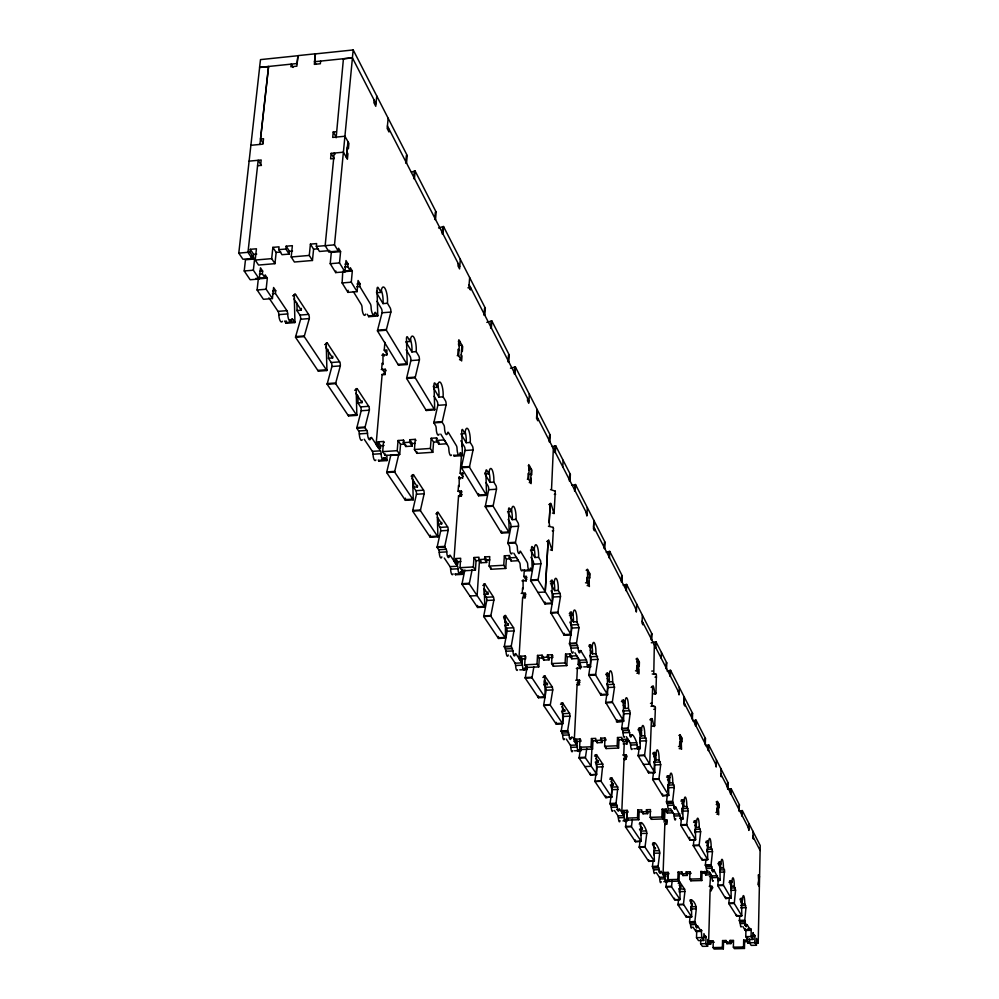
<?xml version="1.0" encoding="UTF-8"?>
<svg xmlns="http://www.w3.org/2000/svg" width="999" height="999" viewBox="0 0 999 999"><rect width="100%" height="100%" fill="white"/><g stroke="black" fill="none" stroke-linecap="round" stroke-linejoin="round"><path stroke-width="1.5" d="M574.437 750.786L580.756 750.886L578.783 750.349M729.233 882.454L731.98 882.379A6.518 1.149 88.2 0 1 733.291 878.121A6.518 1.149 88.2 0 1 734.29 886.263L735.564 890.072L734.265 903.471L741.782 915.858L736.388 915.459L736.35 914.485M725.686 898.476L731.181 897.864L725.686 898.538L717.769 885.626L718.306 880.269M729.382 897.527L728.795 903.596L736.388 915.496M739.847 915.646L739.372 920.841L744.73 920.716L745.966 907.529L744.742 903.833A6.381 1.099 88.2 0 0 743.768 895.878A6.381 1.099 88.2 0 0 742.519 900.111L741.483 898.426L741.782 915.334M666.683 880.806L665.958 886.95L674.612 899.774L680.057 899.55L671.49 886.812L672.202 880.668M678.583 899.55L677.996 904.807L686.301 917.119L686.263 915.621M712.399 869.829L713.798 869.754L717.732 877.509A3.834 0.699 88.2 0 0 718.318 881.031A3.834 0.699 88.2 0 0 719.043 879.669L719.33 878.92L720.142 880.206L719.817 862.075L720.991 863.91L718.194 863.985M717.794 885.139L723.363 885.052L724.55 870.017L719.904 869.804M583.728 666.882L590.609 666.808L588.036 666.258M652.222 673.988L656.068 674.225L656.405 675.024L655.956 692.981C655.094 698.838 653.533 681.43 652.659 687.287L652.047 703.308C650.711 707.442 656.668 705.119 655.332 709.253L654.732 725.286C653.933 731.243 652.197 713.748 651.423 719.742L649.712 764.173L643.406 764.41M681.455 818.768L680.719 825.236L689.76 839.972L695.616 839.772L686.663 825.049L688.299 810.788L686.788 806.43A7.093 1.374 88 0 0 685.626 797.414A7.093 1.374 88 0 0 684.04 801.797L682.654 799.712L682.991 818.968L680.756 819.08M705.918 859.939L705.369 864.934L711.076 864.784L712.512 851.398L711.126 847.327A6.793 1.249 88.1 0 0 710.052 838.76A6.793 1.249 88.1 0 0 708.603 843.094L707.304 841.233L707.692 859.702L701.96 859.852L693.306 845.753L694.005 839.385M741.782 915.833L736.388 915.946M641.196 841.283L635.389 841.595L641.196 841.283L631.405 826.76L632.367 819.48M653.958 754.807L656.031 754.732A7.43 1.511 87.8 0 1 657.804 750.311A7.43 1.511 87.8 0 1 659.065 759.827L660.714 764.522L658.878 779.27L668.718 795.491L668.393 775.748L669.842 777.946A7.268 1.436 87.9 0 1 671.528 773.538A7.268 1.436 87.9 0 1 672.739 782.804L674.3 786.737L672.577 801.81L673.788 805.206A4.133 0.812 88 0 0 674.462 809.09A4.133 0.812 88 0 0 675.324 807.754L675.661 806.98L680.232 815.808A4.096 0.799 88 0 0 680.893 819.63A4.096 0.799 88 0 0 681.743 818.293L682.067 817.519L682.991 818.968M692.994 927.06L695.991 931.505L701.248 931.393L697.452 925.761L697.177 926.498A3.621 0.687 88.5 0 1 696.465 927.846A3.621 0.687 88.5 0 1 695.878 924.562L694.867 921.827L689.547 921.952L694.892 921.403L696.291 908.853C696.303 905.219 693.681 899.475 690.159 899.749M693.331 845.241L699.15 845.129L700.661 831.543L699.225 827.334A6.943 1.311 88 0 0 698.114 818.543A6.943 1.311 88 0 0 696.59 822.901L695.279 820.916L695.616 839.235M749.612 938.873L749.525 942.744L751.161 945.391L756.418 945.279L754.794 942.631L754.944 935.751L754.332 934.752L754.295 936.475L753.021 932.579L752.871 939.485L747.577 939.584L745.778 936.662L745.928 929.732L751.223 929.619L751.073 936.55L752.871 939.485M756.418 945.279L756.555 938.423L758.216 942.944L755.606 942.994M758.478 885.077L758.691 875.286M758.216 942.944L760.214 845.541L742.332 810.576L741.695 815.721L742.332 810.576M678.034 904.32L683.441 904.245L684.914 891.508L684.652 889.247L678.808 888.723M690.821 910.526L690.796 906.93M694.767 832.716L694.792 830.381M700.736 939.622L700.624 943.73L702.409 946.365L707.617 946.265L707.804 939.435L709.615 943.93L709.702 940.808L713.286 940.758L713.099 947.589L714.073 949.05L723.338 948.863L722.377 947.402L722.564 940.571L726.036 940.496L726.935 943.68L730.956 943.605L730.057 940.421L733.528 940.346L733.366 947.177L734.302 948.65L744.455 948.451L743.531 946.977L743.681 940.134L747.165 940.071L748.051 943.256L750.511 943.206M744.455 948.451L744.605 941.62L743.681 940.134M747.964 928.658L750.611 928.608L750.574 930.331L745.266 930.444L745.304 928.72M747.577 939.584L747.639 937M748.051 943.256L748.089 941.545L744.605 941.62M679.42 892.432L679.22 889.335M682.067 813.686L681.817 808.216M744.73 920.716L746.203 926.772L747.127 924.687L750.574 930.331M653.171 860.589L652.434 866.383L658.079 866.233L659.727 853.084C660.177 849.774 653.858 838.948 653.821 844.068L654.382 861.15L645.017 847.152L646.79 833.341C647.24 829.932 640.659 818.656 640.621 823.938L641.196 840.858M667.819 791.158L667.832 784.952M686.301 917.082L691.645 916.995L691.433 899.649M723.338 948.863L723.513 942.057L722.564 940.571M726.935 943.68L726.036 940.496M730.956 943.605L730.057 940.421M748.301 827.559L748.875 830.431L749.05 823.713M752.846 831.143L753.283 838.985L753.333 837.324M580.519 748.626L579.083 758.041L590.459 774.924L596.665 774.1L596.415 754.607L602.822 764.185L601.111 780.793L594.904 781.48L605.756 797.627L611.825 796.865L605.756 797.589M639.16 748.151L638.136 755.831L648.576 772.839L648.538 771.103M640.059 840.983L639.26 847.327L648.701 861.338L654.382 860.626M653.833 770.167L654.52 764.56L653.833 761.688M653.895 854.869L653.883 851.048M674.612 899.749L680.057 899.587M701.96 859.852L707.692 859.14M711.101 890.983L711.188 887.861L709.889 885.776L710.489 876.548M710.751 944.018L709.827 940.833L710.751 944.018L707.03 943.98M709.178 886.325L711.925 886.263L711.837 889.61L710.114 889.647L708.616 942.556L709.602 944.03L709.69 940.933M717.482 805.456L717.232 801.235L718.968 804.345L718.868 807.929L718.518 807.304M731.181 898.401L723.363 885.052M739.397 804.832L738.823 809.952L739.397 804.832L731.143 788.698A1.848 0.637 1.9 0 0 730.631 788.748L727.609 789.26M639.884 742.819L639.872 738.548M640.834 835.176L640.946 831.842L639.86 829.757M648.576 772.839L654.832 772.614L644.505 755.594L646.465 740.609L644.73 735.739A7.605 1.586 87.7 0 0 643.431 725.961A7.605 1.586 87.7 0 0 641.558 730.394L638.361 730.531M689.76 839.972L695.616 839.809M664.36 872.452L665.459 876.011L664.21 876.048L664.36 872.452L668.106 872.352L667.844 879.669L668.993 881.393L678.995 881.13L677.871 879.407L678.109 872.09L681.867 871.977L682.929 875.549L687.262 875.436L686.213 871.865L689.959 871.765L689.735 879.095L690.846 880.818L701.798 880.544L702.01 873.213L700.923 871.478L705.032 871.915M701.248 931.393L701.298 929.669L701.773 937.574L703.733 940.496L698.501 940.596L696.515 937.686L696.728 930.793L701.972 930.681M704.695 871.378L705.719 874.949L711.038 874.799L709.977 873.064L702.01 873.213M703.733 940.496L703.933 933.628L705.319 937.499L705.369 935.788L706.031 936.775L705.843 943.63L707.617 946.265M705.719 874.949L705.494 872.676M728.071 782.704L727.921 787.924A1.861 0.649 1.9 0 1 727.384 787.911L727.534 782.704A1.861 0.649 1.9 0 0 728.071 782.704L708.815 745.067A1.923 0.699 2 0 0 708.291 745.117L705.469 745.616M730.631 788.748L730.481 793.93A1.848 0.637 1.9 0 1 730.993 793.893L731.143 788.698M633.865 748.75L640.272 748.626L639.198 746.902L638.811 747.677A4.396 0.924 87.7 0 1 637.824 748.988A4.396 0.924 87.7 0 1 637.062 744.804C637.075 741.782 632.13 731.593 631.393 735.476A4.446 0.949 87.7 0 1 630.381 736.775A4.446 0.949 87.7 0 1 629.607 732.529L628.146 728.646L630.232 712.762L628.421 708.316A7.817 1.673 87.6 0 0 627.047 698.226A7.817 1.673 87.6 0 0 625.062 702.672L622.877 702.772M614.447 810.526L618.056 815.883L624.013 815.684L624.375 817.594A4.071 0.874 88.1 0 0 625.087 821.403A4.071 0.874 88.1 0 0 626.023 820.054C628.995 820.516 626.885 822.564 627.122 811.538M690.846 880.818L690.883 879.445M695.991 931.505L696.041 929.782M701.798 880.544L700.711 878.808L700.923 871.478M707.779 870.616A3.871 0.724 88.2 0 1 707.03 871.977A3.871 0.724 88.2 0 1 706.418 868.406L705.369 864.934M713.773 869.729L713.448 870.466A3.871 0.712 88.2 0 1 712.712 871.827A3.871 0.712 88.2 0 1 712.112 868.256L711.076 864.784M720.741 768.368L721.203 776.735L721.266 774.974M554.058 513.598L555.307 491.171M610.876 785.888L612.012 789.66L610.039 803.446L616.058 803.246L617.844 787.362L611.738 777.809L610.264 777.921M622.827 720.167L623.738 713.461L622.889 710.239M654.32 644.817L653.783 673.925M663.823 881.667L667.981 881.555L667.744 873.938M682.929 875.549L681.867 871.977M687.262 875.436L686.213 871.865M707.692 859.702L699.15 845.129M708.291 745.117L708.116 750.486A1.923 0.699 2 0 1 708.641 750.436L708.815 745.067M715.571 763.91L716.208 767.032L716.433 759.952M589.922 647.564L592.207 647.452A8.217 1.848 87.3 0 1 594.43 642.994A8.217 1.848 87.3 0 1 595.916 653.696L597.926 659.19L595.554 674.962L607.604 694.804L607.38 673.101L609.09 675.836L606.855 675.936M606.905 693.943L607.879 687.125L606.893 683.628M606.768 694.867L605.656 702.309L612.337 702.035L614.522 687.037L612.612 681.755A8.004 1.761 87.4 0 0 611.188 671.365A8.004 1.761 87.4 0 0 609.09 675.836M640.272 748.588L637.874 748.089M668.731 795.454L662.599 795.704L668.731 794.904M668.993 881.393L669.043 880.019M678.995 881.13L679.245 873.825L678.109 872.09M691.645 916.995L683.441 904.245M689.547 921.952L690.571 924.674A3.621 0.699 88.5 0 0 691.083 927.834A3.621 0.699 88.5 0 0 691.795 927.209M705.481 738.548L705.306 743.943A1.936 0.699 2.1 0 1 704.745 743.93L704.919 738.536A1.936 0.712 2 0 0 705.481 738.548L696.091 720.204A1.973 0.737 2.1 0 0 695.554 720.254L692.682 720.791M731.181 897.864L730.856 880.631L731.98 882.379M533.841 666.97L531.98 677.821L545.117 697.489L544.867 675.961L552.385 687.075L552.759 689.934L550.249 705.169L562.724 723.875L562.512 702.809L569.655 713.511L569.967 716.183L567.644 730.644L561.201 730.868L562.674 735.189A4.421 1.049 87.8 0 0 563.399 739.21A4.421 1.049 87.8 0 0 564.497 738.785M550.499 583.628L554.12 583.441A8.691 2.073 86.9 0 1 556.63 578.983A8.691 2.073 86.9 0 1 558.279 590.409L560.139 593.593L560.514 596.415L557.792 612.737L571.253 634.914L571.116 612.1L572.976 615.134L569.455 615.309M586.788 748.376L585.377 757.816L596.665 774.138M594.954 780.981L597.027 767.032L595.941 763.273M589.885 655.344L591.108 659.702L588.711 675.262L600.874 695.092L600.836 693.219M623.676 721.241C622.926 717.669 607.704 724.325 623.676 721.241L612.337 702.035M654.832 772.614L648.576 772.277M623.164 810.476L624.487 812.462L624.412 814.397L623.076 814.435L623.164 810.476L627.16 810.351L626.835 818.106L628.146 820.067L638.811 819.729L637.512 817.756L637.824 810.002L641.82 809.864L641.745 811.812L643.031 813.798L647.664 813.648L646.39 811.663L646.465 809.714L650.461 809.59L650.174 817.357L651.435 819.33L663.124 818.968L661.875 816.982L662.15 809.202L666.171 809.078L666.857 810.201M663.124 818.968L663.398 811.2L662.15 809.202M664.934 810.127L664.61 819.392L666.508 822.427M664.21 876.048L663.061 874.312L664.859 823.601L667.07 824.113M666.171 809.078L667.332 813.011L673.014 812.836L671.79 810.838L663.398 811.2M666.72 823.538L666.845 819.942L663.598 820.042M667.332 813.011L667.382 811.563M692.607 713.373L692.407 718.88A1.986 0.737 2.1 0 1 691.832 718.868L692.032 713.361A1.986 0.737 2.1 0 0 692.607 713.373L670.616 670.379A2.06 0.799 2.3 0 0 670.054 670.441L667.057 671.041M695.554 720.254L695.366 725.724A1.973 0.724 2.1 0 1 695.903 725.674L696.091 720.204M519.78 669.842L526.585 669.73L526.485 665.322M651.435 819.33L651.51 817.519M669.155 808.603A4.133 0.824 88 0 1 668.306 809.115A4.133 0.824 88 0 1 667.707 805.406L666.483 802.047L667.394 794.592M672.577 801.835L666.483 802.047M679.32 687.412L679.033 694.892L678.309 691.47M684.24 697.027L683.965 704.445L684.74 705.968L684.814 704.108M684.278 697.102L684.065 702.672L716.308 765.334M527.097 667.282L525.212 678.121L538.473 697.777L538.436 695.916M530.906 557.255L533.066 560.851A2.535 0.624 86.8 0 1 533.553 564.198L530.694 579.957A2.547 0.637 86.9 0 0 530.619 580.581L544.992 603.995L544.967 601.972M573.176 651.86A4.808 1.124 87.3 0 1 571.965 652.784A4.808 1.124 87.3 0 1 571.103 648.164L569.455 643.88L572.027 627.16L569.892 622.09M569.517 643.281L576.535 643.006L579.033 627.497L576.91 621.74A8.454 1.961 87.1 0 0 575.349 610.676A8.454 1.961 87.1 0 0 572.976 615.134M638.811 819.729L639.123 811.987L637.824 810.002M643.031 813.798L643.094 812.349M647.664 813.648L647.739 811.712L646.465 809.714M654.944 872.664A3.846 0.787 88.3 0 1 654.133 873.238A3.846 0.787 88.3 0 1 653.558 869.842L652.434 866.383M667.981 881.555L667.095 880.281L666.795 880.931A3.809 0.762 88.3 0 1 665.983 882.379A3.809 0.762 88.3 0 1 665.346 878.883L660.988 871.128L660.676 871.89A3.859 0.787 88.3 0 1 659.852 873.238A3.859 0.787 88.3 0 1 659.203 869.692L658.079 866.233M670.054 670.441L669.829 676.111A2.06 0.799 2.3 0 1 670.391 676.061L670.616 670.379M544.08 681.081A7.955 1.948 87.5 0 1 544.105 684.79L545.904 687.599L546.191 690.022L543.631 705.444L556.231 724.138L556.206 722.314M561.201 730.868L563.548 716.258L561.962 711.812M590.459 774.887L596.653 774.7M628.146 820.067L628.209 818.618M662.599 795.704L652.647 779.482L653.608 771.915M661.213 658.241L661.45 652.484M666.795 662.911L666.558 668.618A2.073 0.812 2.3 0 1 665.958 668.618L666.196 662.911A2.073 0.812 2.3 0 0 666.795 662.911L656.018 641.87A2.11 0.837 2.4 0 0 655.456 641.932L651.273 642.794M530.469 550.124L534.178 549.925A8.941 2.198 86.7 0 1 536.85 545.491A8.941 2.198 86.7 0 1 538.573 557.305L540.546 560.664L540.934 563.573L538.099 579.557A2.547 0.624 86.9 0 0 538.036 580.182L552.272 603.009L545.004 603.346M557.854 612.125L550.636 612.562L553.334 596.79L552.959 593.968L551.073 590.796M621.728 739.422L627.822 739.185L629.245 741.495L623.151 741.72L621.728 739.422L621.815 737.349L617.519 737.524L617.157 745.791L618.593 748.089L606.081 748.563L604.62 746.278L604.994 738.011L600.699 738.186L600.611 740.247L602.085 742.544L597.127 742.732L595.641 740.434L595.741 738.373L591.458 738.548L591.058 746.802L592.557 749.088L581.143 749.512L579.62 747.24L580.032 738.998L575.761 739.16L575.661 741.221L577.185 743.506L575.761 743.568L574.238 741.27L577.122 684.19L579.707 684.839M623.151 741.72L623.214 740.309M624.238 743.156L623.763 754.233L625.948 757.704M623.076 814.435L621.765 812.462L624.038 758.74L626.348 759.178M626.011 758.666L626.173 754.857L622.727 754.982M626.972 744.317L626.773 740.709M652.01 634.028L651.76 639.847A2.123 0.849 2.5 0 1 651.148 639.835L651.398 634.015A2.123 0.849 2.5 0 0 652.01 634.028L626.66 584.465A2.21 0.924 2.7 0 0 626.061 584.54L623.164 585.177M655.456 641.932L655.207 647.727A2.11 0.837 2.4 0 1 655.781 647.664L656.018 641.87M680.057 899.112L679.757 881.98L684.615 889.197M618.593 748.089L618.955 739.834L617.519 737.524M628.146 728.646L621.615 728.895L622.702 721.078M635.389 841.595L625.524 826.947L626.373 820.504M643.019 622.852L642.931 624.812L642.032 623.076L642.382 615.209M602.085 742.544L602.172 740.484L600.699 738.186M606.081 748.563L606.156 747.015M624.013 815.684L619.392 808.828L619.018 809.59A4.121 0.899 88.1 0 1 618.069 810.926A4.121 0.899 88.1 0 1 617.332 807.067L616.058 803.246M635.526 608.291L636.351 612.05L636.713 604.133M508.279 654.932A4.783 1.236 87.3 0 1 506.955 655.844A4.783 1.236 87.3 0 1 506.031 651.261L504.308 646.44L511.251 646.141L514.073 630.257L513.586 627.772L505.332 615.421L505.494 637.437A2.423 0.624 87.2 0 1 505.482 638.111L498.489 638.461L483.691 616.508A2.46 0.662 87.1 0 1 483.766 615.896L486.788 600.474A2.448 0.649 87 0 0 486.288 597.252L484.34 594.318A8.629 2.298 86.9 0 0 484.165 588.586M552.21 550.437L553.446 528.296M555.669 494.255L554.333 494.343M592.232 741.932L591.071 766.333L584.815 766.558M592.557 749.088L592.956 740.846L591.458 738.548M597.127 742.732L597.215 740.808M612.849 810.626A4.108 0.912 88.1 0 1 611.925 810.876A4.108 0.912 88.1 0 1 611.326 807.267L610.039 803.446M626.061 584.54L625.774 590.546A2.21 0.924 2.7 0 1 626.373 590.484L626.66 584.465M504.308 646.415L507.155 631.043L506.83 628.458L504.945 625.511M550.312 503.446L549.138 522.652L549.687 526.086M571.253 634.914L564.173 635.252L550.636 612.562M581.143 749.512L581.218 747.976M594.904 781.518L601.061 781.305L611.813 797.414M617.107 721.553L605.656 702.309M622.24 575.824L621.94 581.88A2.223 0.937 2.8 0 1 621.303 581.868L621.603 575.824A2.223 0.937 2.8 0 0 622.24 575.824L609.765 551.436A2.273 0.974 2.9 0 0 609.153 551.51L606.181 552.197M654.845 772.015L654.52 752.422L656.031 754.732M564.173 635.252L564.135 633.279M562.724 723.875L556.231 724.138M580.943 666.745L579.62 666.808L578.121 664.372L578.446 657.979M575.761 743.568L575.948 739.972M579.62 666.808L579.732 664.685M579.233 684.09L579.432 680.057L575.736 680.219M580.407 668.905L580.232 664.273L578.121 664.372M577.185 743.506L577.285 741.458L575.761 739.16M609.153 551.51L608.841 557.654A2.273 0.974 2.9 0 1 609.452 557.579L609.765 551.436M640.272 748.001L639.959 727.959L641.558 730.394M545.117 697.489L538.473 697.739M525.224 598.001L522.627 597.602L518.968 658.478L520.754 661.163L522.277 661.088L520.491 658.416L520.629 656.218L525.224 655.993L524.7 664.797L526.473 667.469L538.761 666.907L537.012 664.235L537.524 655.419L542.12 655.207L541.995 657.404L543.743 660.089L549.075 659.839L547.352 657.155L547.464 654.957L552.085 654.732L551.598 663.561L553.321 666.233L566.795 665.609L565.109 662.936L565.571 654.095L570.204 653.883L570.928 655.069M566.795 665.609L567.257 656.805L565.571 654.095M570.092 656.093L576.66 655.781L578.309 658.478L571.753 658.791L570.092 656.093L570.204 653.883M571.753 658.791L571.853 656.855M605.094 542.332L604.782 548.501A2.285 0.987 3 0 1 604.12 548.501L604.445 542.32A2.285 0.987 3 0 0 605.094 542.332L575.549 484.565A2.385 1.086 3.3 0 0 574.912 484.652L572.065 485.352M544.992 603.995L552.26 603.621M553.321 666.233L553.384 664.997M569.455 643.88L576.498 643.543L578.121 647.839A4.808 1.111 87.3 0 0 579.02 652.522A4.808 1.111 87.3 0 0 580.219 651.286L580.694 650.511L586.45 659.964L586.863 662.2A4.745 1.086 87.4 0 0 587.737 666.82A4.745 1.086 87.4 0 0 588.898 665.559L589.36 664.797L590.609 666.808M580.756 750.886L579.582 749.188L579.158 749.949A4.371 1.011 87.8 0 1 578.071 751.26A4.371 1.011 87.8 0 1 577.26 747.102C577.247 743.993 571.928 733.99 571.066 737.849A4.421 1.036 87.7 0 1 569.954 739.148A4.421 1.036 87.7 0 1 569.118 734.927L567.644 730.669M593.906 520.442L593.456 528.796L594.505 530.819L594.617 528.733M593.955 520.541L593.618 526.81L636.488 610.164M623.688 720.654L623.388 700.099L625.062 702.672M537.874 592.407L545.217 592.02L548.126 540.859M549.138 522.652L550.162 504.445L548.813 504.52M543.743 660.089L543.818 658.716M549.075 659.839L549.188 657.642L547.464 654.957M561.151 731.43L567.594 731.168M585.913 511.813L586.863 515.996L587.325 507.592M611.825 796.827L611.7 777.771M538.761 666.907L539.26 658.116L537.524 655.419M553.346 448.514L551.548 488.961M545.217 592.02L548.076 541.358L546.715 541.446M574.912 484.652L574.537 491.046A2.398 1.074 3.3 0 1 575.187 490.959L575.549 484.565M524.9 597.477L525.149 593.169L521.178 593.381M526.236 581.181L526.161 576.361L523.888 576.485L524.3 569.68M522.277 661.088L522.415 658.903L520.629 656.218M526.473 667.469L526.573 665.821M570.379 474.463L570.004 480.894A2.41 1.099 3.4 0 1 569.318 480.894L569.692 474.463A2.41 1.099 3.4 0 0 570.379 474.463L555.744 445.866A2.46 1.149 3.6 0 0 555.094 445.954L552.185 446.703M555.094 445.954L554.695 452.485A2.46 1.136 3.6 0 1 555.344 452.397L555.744 445.866M562.749 466.795L563.136 460.314M590.621 666.183L590.297 644.617L592.207 647.452M461.401 496.278L458.553 495.804L453.883 560.988L455.994 564.173L457.654 564.073L455.532 560.901L455.706 558.541L460.676 558.266L460.002 567.694L462.112 570.866L475.412 570.129L473.339 566.957L473.988 557.517L478.971 557.23L478.821 559.59L480.869 562.774L486.65 562.462L484.602 559.265L484.765 556.905L489.76 556.63L489.135 566.083L491.171 569.255L505.756 568.456L506.356 559.003L504.358 555.806L509.378 555.519L510.002 556.53M509.228 557.892L516.346 557.492L518.306 560.689L511.213 561.088L509.228 557.892L509.378 555.519M511.213 561.088L511.288 559.765M550.274 435.164L549.862 441.733A2.485 1.161 3.7 0 1 549.15 441.733L549.562 435.152A2.485 1.174 3.7 0 0 550.274 435.164L515.397 366.97A2.597 1.286 4.2 0 0 514.697 367.083L510.477 368.244M505.756 568.456L503.758 565.272L504.358 555.806M526.585 669.73L525.224 667.744L524.712 668.506A4.72 1.186 87.4 0 1 523.426 669.755A4.72 1.186 87.4 0 1 522.489 665.172L522.052 662.949L515.771 653.583L515.247 654.345A4.783 1.224 87.3 0 1 513.923 655.594A4.783 1.224 87.3 0 1 512.962 650.936L511.251 646.141M537.912 418.506L537.774 420.729L536.538 418.331L537.112 409.44L536.713 416.171L587 513.948M486.65 562.462L486.8 560.102L484.765 556.905M491.171 569.255L491.258 567.932M504.245 647.002L511.201 646.678M475.412 570.129L476.061 560.701L473.988 557.517M479.483 560.501L477.11 595.616L469.867 596.003M480.869 562.774L481.006 560.864M527.647 398.526L527.497 400.774L528.758 403.234L529.358 394.268M514.697 367.083L514.223 373.901A2.61 1.274 4.2 0 1 514.922 373.788L515.397 366.97M552.272 602.971L551.972 580.244L554.12 583.441M455.994 564.173L456.293 560.064M461.014 495.654L461.338 491.046L457.654 491.271M462.687 478.271L462.624 473.064L460.164 473.226L461.388 456.268M457.654 564.073L457.817 561.725L455.706 558.541M462.112 570.866L462.212 569.53M509.265 354.995L508.778 361.85A2.635 1.299 4.3 0 1 508.029 361.85L508.516 354.995A2.622 1.311 4.3 0 0 509.265 354.995L491.87 320.991A2.685 1.361 4.6 0 0 491.158 321.104L486.825 322.365M462.075 446.628L462.25 444.23M491.158 321.104L490.634 328.084A2.685 1.361 4.6 0 1 491.346 327.972L491.87 320.991M385.127 374.7L382.142 374.4L376.111 444.505L378.658 448.326L380.457 448.214L377.909 444.38L378.134 441.845L383.541 441.483L382.679 451.635L385.227 455.444L399.712 454.483L397.215 450.674L398.052 440.509L403.496 440.134L403.284 442.669L405.769 446.516L412.063 446.091L409.59 442.245L409.802 439.71L415.247 439.335L414.435 449.525L416.895 453.346L432.792 452.297L433.578 442.12L431.168 438.261L436.638 437.899L437.087 438.623M436.451 440.447L444.205 439.922L446.578 443.781L438.836 444.305L436.451 440.447L436.638 437.899M438.836 444.305L438.998 442.07M485.339 308.241L484.815 315.259A2.722 1.386 4.7 0 1 484.04 315.259L484.565 308.241A2.71 1.386 4.7 0 0 485.339 308.241L443.544 226.536A2.86 1.536 5.6 0 0 442.794 226.661L438.573 227.997M432.792 452.297L430.382 448.464L431.168 438.261M416.895 453.346L417.008 451.923M469.655 277.572L468.906 287.088L470.392 289.947L470.579 287.575L467.919 287.787M405.769 446.516L405.881 445.092M412.063 446.091L412.262 443.556L409.802 439.71M458.216 263.561L458.029 265.959L459.552 268.906L460.314 259.328M399.712 454.483L400.549 444.343L398.052 440.509M385.227 455.444L385.339 454.021M442.794 226.661L442.182 233.953A2.86 1.536 5.6 0 1 442.932 233.828L443.544 226.536M387.05 354.158L384.228 350.149L384.902 342.345M384.815 374.2L385.239 369.255L381.231 369.555M386.788 355.369L386.9 349.95L384.228 350.149M380.457 448.214L380.681 445.679L378.134 441.845M436.163 212.1L435.527 219.443A2.897 1.573 5.8 0 1 434.702 219.443L435.339 212.1A2.897 1.573 5.8 0 0 436.163 212.1L415.134 171.016A2.96 1.648 6.2 0 0 414.373 171.154L411.476 172.115M342.782 271.154L342.108 282.942L347.927 292.382L357.068 291.633L358.079 280.507L360.04 283.741L359.79 286.501L370.354 303.896A3.184 0.949 84.8 0 1 371.091 307.217A6.331 1.886 84.9 0 0 372.552 313.823A6.331 1.886 84.9 0 0 374.662 313.099A3.159 0.937 84.9 0 1 375.711 312.737L377.697 316.009L368.768 316.708L367.257 314.273M414.36 171.154L413.686 178.634A2.96 1.648 6.2 0 1 414.46 178.484L415.134 171.016M347.927 292.382L348.127 290.297M343.943 271.029L350.075 270.517L350.337 267.72L352.322 271.004L351.286 282.193L357.068 291.633M407.23 155.544L406.531 163.062A2.997 1.686 6.5 0 1 405.681 163.074L406.381 155.557A2.997 1.686 6.5 0 0 407.23 155.544L353.209 49.95L315.384 53.896L314.51 61.726L315.934 64.348M330.532 251.149L331.306 252.422L330.219 263.699L335.701 272.59L344.955 271.815L346.004 260.564L348.014 263.886L347.752 266.683L350.075 270.517M334.965 154.395L334.203 153.072L325.162 245.667L328.971 251.873L338.274 251.074L334.503 244.867L352.435 57.88L343.381 58.816M346.416 157.517L347.939 141.608M335.701 272.59L335.851 271.004M338.274 251.074L338.549 248.252L340.584 251.623L339.51 262.912L344.955 271.815M388.161 118.269L387.175 128.459L388.973 131.955L389.223 129.408M336.301 131.693L333.241 131.98L332.704 137.425L344.942 136.251L348.913 143.357L348.401 148.801L347.402 147.028L346.928 152.035L347.927 153.796L347.402 159.266L343.406 152.198L331.144 153.359L330.607 158.853L333.666 158.554M343.431 58.729L336.139 137.787M328.971 251.873L329.121 250.287M689.572 921.503L690.109 916.77M254.595 259.003L245.467 259.777L244.218 270.979L250.162 279.757L259.265 278.996L253.359 270.205L254.595 259.003L249.987 252.123L250.299 249.313L256.443 248.788L255.207 260.052L258.541 265.06L274.962 263.661L271.678 258.641L272.877 247.365L279.033 246.828L278.746 249.65L282.005 254.695L289.136 254.083L285.889 249.026L286.189 246.204L292.37 245.679L291.196 256.98L294.418 262.013L312.45 260.477L313.586 249.188L310.414 244.118L316.621 243.581L316.346 246.403L319.493 251.473L328.271 250.724M374.15 100.1L373.901 102.685L375.749 106.281L376.76 96.004M312.45 260.477L309.278 255.432L310.414 244.118M320.617 61.101L320.342 63.749L314.335 64.361L315.434 53.796L297.989 55.619L296.865 66.171L290.884 66.783L291.171 64.148L293.044 67.433M289.136 254.083L289.423 251.273L286.189 246.204M376.011 103.721L352.385 57.792L353.209 49.95M274.962 263.661L276.149 252.41L272.877 247.365M272.415 298.564L266.146 289.235L267.332 278.134L258.316 278.883L257.105 289.985L263.424 299.3L272.415 298.564L273.589 287.512L275.712 290.709L275.424 293.456L286.9 310.652A3.159 1.036 84.6 0 1 287.687 313.936A6.281 2.06 84.6 0 0 289.248 320.479A6.281 2.06 84.6 0 0 291.571 319.742A3.134 1.024 84.7 0 1 292.719 319.38L294.88 322.577L286.076 323.276L284.59 321.079M255.831 278.421L264.872 277.66L262.362 273.888L262.662 271.104L260.477 267.832L259.265 278.996M264.872 277.66L265.172 274.887L267.332 278.134M250.299 249.313L253.646 254.345L253.334 257.155L251.298 257.33M247.977 252.335L258.167 160.29L261.438 165.534M262.962 142.994L260.527 139.023L268.581 66.483M259.915 144.43L268.531 66.583L259.615 67.507L238.786 253.134L242.907 259.253L252.073 258.479L252.372 255.669M644.542 755.069L638.186 755.281M667.17 876.785L667.569 873.576M548.126 540.871L548.638 539.935L552.185 550.449M580.219 651.286L578.908 651.348M524.125 569.979L524.712 570.941L532.18 570.529L530.831 568.319A2.585 0.637 86.8 0 0 530.132 568.893A5.17 1.286 86.8 0 1 528.746 570.042A5.17 1.286 86.8 0 1 527.722 564.91A2.597 0.649 86.8 0 0 527.21 562.337L520.554 551.386A2.622 0.662 86.7 0 0 519.842 551.947A5.245 1.324 86.7 0 1 518.394 553.084A5.245 1.324 86.7 0 1 517.345 547.852A2.635 0.662 86.7 0 0 516.82 545.229L515.422 542.919A2.635 0.662 86.7 0 1 515.484 542.282L518.531 526.236A2.622 0.662 86.6 0 0 518.019 522.764L516.033 519.418A9.228 2.335 86.5 0 0 514.223 507.167A9.228 2.335 86.5 0 0 511.363 511.563L507.529 511.8M505.482 638.111L490.821 616.146A2.473 0.649 87.1 0 1 490.884 615.534L493.868 600.112A2.46 0.649 87 0 0 493.381 596.89L484.977 584.04L483.628 584.115M512.137 552.897A5.245 1.336 86.7 0 1 510.701 553.334A5.245 1.336 86.7 0 1 509.74 548.289A2.622 0.674 86.7 0 0 509.203 545.666L507.792 543.356A2.635 0.674 86.7 0 1 507.867 542.719L510.951 526.685A2.622 0.662 86.6 0 0 510.439 523.214L508.141 519.393M486.014 482.592L488.136 486.126A2.697 0.712 86.3 0 1 488.686 489.722L485.377 506.043A2.71 0.712 86.4 0 0 485.289 506.693L501.498 533.104L509.19 532.654L493.131 506.206A2.722 0.712 86.4 0 1 493.206 505.556L496.478 489.235A2.697 0.699 86.3 0 0 495.941 485.639L493.831 482.092A9.515 2.473 86.3 0 0 491.92 469.405A9.515 2.473 86.3 0 0 488.873 473.763L484.94 474.013L489.922 482.342L493.831 482.092M464.872 569.942L462.05 583.666A2.535 0.699 86.9 0 0 461.975 584.29L477.609 607.479L484.79 607.105L469.293 583.891A2.535 0.687 86.9 0 1 469.368 583.266L472.152 569.542M462.2 442.994L464.46 446.753A2.785 0.749 86 0 1 465.034 450.487L461.476 467.057A2.797 0.762 86.1 0 0 461.388 467.732L478.608 495.791L486.513 495.304L469.455 467.207A2.81 0.749 86.2 0 1 469.542 466.545L473.051 449.95A2.785 0.737 86 0 0 472.49 446.216L470.242 442.457A9.828 2.622 86 0 0 468.219 429.295A9.828 2.622 86 0 0 464.972 433.578L460.914 433.853L466.221 442.719L470.242 442.457M454.982 573.926L455.544 574.737L462.912 574.338L461.451 572.14A2.56 0.699 86.8 0 0 460.676 572.714A5.132 1.411 86.8 0 1 459.14 573.876A5.132 1.411 86.8 0 1 458.042 568.781A2.572 0.712 86.8 0 0 457.492 566.221L450.249 555.369A2.597 0.724 86.7 0 0 449.463 555.943A5.207 1.449 86.6 0 1 447.877 557.08A5.207 1.449 86.6 0 1 446.753 551.885A2.61 0.724 86.6 0 0 446.191 549.288L444.655 547.002A2.622 0.737 86.6 0 1 444.742 546.366L448.164 530.394A2.61 0.724 86.5 0 0 447.614 526.935L438.174 512.487L436.75 512.574M441.845 556.88A5.207 1.461 86.6 0 1 440.272 557.33A5.207 1.461 86.6 0 1 439.248 552.31A2.61 0.737 86.6 0 0 438.673 549.712L437.137 547.427A2.622 0.737 86.6 0 1 437.212 546.79L440.684 530.831A2.597 0.724 86.5 0 0 440.134 527.385L437.949 524.088A9.166 2.585 86.4 0 0 437.774 518.019M413.249 479.995A9.441 2.735 86.1 0 1 413.574 487.175L415.884 490.671A2.685 0.774 86.2 0 1 416.458 494.243L412.749 510.477A2.697 0.787 86.3 0 0 412.662 511.126L430.282 537.275L437.874 536.825L420.404 510.651A2.697 0.774 86.3 0 1 420.492 510.002L424.15 493.768A2.685 0.762 86.2 0 0 423.576 490.197L413.549 474.862L412.088 474.962M442.22 422.29A2.91 0.799 85.8 0 1 442.307 421.64L446.103 404.757A2.885 0.799 85.7 0 0 445.504 400.861L443.106 396.828A10.177 2.81 85.6 0 0 440.959 383.129A10.177 2.81 85.6 0 0 437.45 387.337L434.665 387.537M439.123 434.115A5.769 1.611 85.8 0 1 437.375 434.328A5.769 1.611 85.8 0 1 436.226 428.633A2.897 0.812 85.8 0 0 435.601 425.674L433.891 422.889A2.91 0.812 85.8 0 1 433.978 422.215L437.824 405.332A2.885 0.799 85.7 0 0 437.225 401.448L434.09 396.253M390.771 454.945A2.772 0.824 85.9 0 1 390.759 455.407L386.775 471.903A2.785 0.824 86 0 0 386.675 472.564L405.394 500.337L413.199 499.862L394.63 472.052A2.785 0.824 86 0 1 394.73 471.391L398.663 454.882A2.772 0.812 85.9 0 0 398.688 454.158M406.131 349.737L410.227 356.556A2.985 0.849 85.3 0 1 410.864 360.602L406.718 377.747A3.009 0.862 85.5 0 0 406.618 378.434L426.273 410.489L434.677 409.89L415.197 377.809A3.009 0.849 85.5 0 1 415.297 377.11L419.405 359.952A2.997 0.849 85.3 0 0 418.756 355.919L416.196 351.611A10.539 2.997 85.3 0 0 413.923 337.35A10.539 2.997 85.3 0 0 410.164 341.471L405.856 341.795L411.913 351.935L416.196 351.611M378.284 460.127L378.958 461.113L386.975 460.576L385.214 457.942A2.822 0.837 85.9 0 0 384.29 458.441A5.644 1.686 85.9 0 1 382.417 459.428A5.644 1.686 85.9 0 1 381.118 453.696A2.835 0.849 85.9 0 0 380.457 450.824L371.74 437.762A2.86 0.862 85.8 0 0 370.779 438.236A5.744 1.748 85.7 0 1 368.843 439.198A5.744 1.748 85.7 0 1 367.507 433.341A2.885 0.874 85.7 0 0 366.845 430.407L364.997 427.659A2.885 0.874 85.7 0 1 365.097 426.973L369.355 410.177A2.872 0.874 85.5 0 0 368.706 406.318L357.292 388.886L355.744 388.998M376.998 301.273L381.381 308.566A3.097 0.912 84.9 0 1 382.068 312.774L377.572 330.194A3.109 0.924 85 0 0 377.472 330.906L398.489 365.184L407.142 364.535L386.326 330.207A3.109 0.912 85.1 0 1 386.426 329.495L390.859 312.075A3.097 0.899 84.9 0 0 390.184 307.867L387.45 303.259A10.939 3.197 84.8 0 0 385.04 288.424A10.939 3.197 84.8 0 0 380.994 292.407L376.536 292.769A10.927 3.209 84.8 0 1 376.748 291.134M362.262 439.772A5.732 1.761 85.7 0 1 360.414 439.31A5.732 1.761 85.7 0 1 359.328 433.903A2.872 0.887 85.7 0 0 358.641 430.981L356.793 428.221A2.885 0.887 85.6 0 1 356.893 427.547L361.188 410.751A2.872 0.874 85.5 0 0 360.539 406.905L357.917 402.922A10.102 3.109 85.4 0 0 357.58 395.267M327.884 349.35A10.452 3.309 85 0 1 328.421 358.266L331.231 362.512A2.972 0.937 85.1 0 1 331.905 366.521L327.285 383.579A2.985 0.949 85.3 0 0 327.173 384.278L348.514 415.946L356.793 415.372L335.627 383.653A2.985 0.937 85.3 0 1 335.739 382.954L340.322 365.896A2.972 0.924 85.1 0 0 339.635 361.888L327.46 343.269L325.861 343.394M296.553 302.385A10.839 3.534 84.5 0 1 296.915 310.552L299.912 315.085A3.072 0.999 84.7 0 1 300.637 319.255L295.642 336.588A3.084 1.011 84.8 0 0 295.529 337.3L318.344 371.178L326.873 370.542L304.245 336.613A3.084 0.999 84.8 0 1 304.358 335.914L309.303 318.569A3.072 0.987 84.7 0 0 308.579 314.398L295.554 294.48L293.906 294.618M550.312 503.459L551.023 503.571L553.983 513.511M738.86 811.101L741.92 810.614M314.51 61.726L352.385 57.792M260.527 139.023L263.536 138.736L262.937 144.143L250.886 145.305M249.113 161.139L261.189 160.002L260.577 165.459L257.555 165.734M238.786 253.134L249.987 252.123M278.746 249.65L285.889 249.026M316.346 246.403L334.503 244.867M253.646 254.345L256.706 254.083M276.149 252.41L280.756 252.01M289.423 251.273L292.507 250.999M313.586 249.188L318.219 248.788M331.306 252.422L340.584 251.623M255.207 260.052L271.678 258.641M291.196 256.98L309.278 255.432M244.218 270.979L253.359 270.205M330.219 263.699L339.51 262.912M259.64 271.366L262.662 271.104M344.942 264.148L348.014 263.886M259.34 274.138L262.362 273.888M344.68 266.945L347.752 266.683M343.156 271.765L352.322 271.004M257.105 289.985L266.146 289.235M342.108 282.942L351.286 282.193M272.727 290.959L275.712 290.709M357.005 283.991L360.04 283.741M272.44 293.706L275.424 293.456M356.755 286.75L359.79 286.501M292.62 295.766L294.268 295.629A3.122 1.011 84.5 0 1 295.554 294.48M268.943 297.877L278.034 311.363L286.9 310.652M296.915 310.552L301.261 310.202A10.839 3.521 84.6 0 0 301.373 308.404M377.26 293.968L383.029 303.609L387.45 303.259M278.034 311.363A3.147 1.049 84.5 0 1 278.821 314.635L287.687 313.936M299.912 315.085L308.579 314.398M291.071 319.505L292.719 319.38M289.91 319.88L291.571 319.742M300.637 319.255L309.303 318.569M382.068 312.774L390.859 312.075M286.076 323.276A3.134 1.036 84.6 0 0 286.114 322.44L294.917 321.74L294.268 295.629M380.994 292.407L378.196 287.7A3.147 0.924 84.8 0 0 377.01 288.848L377.734 315.16L368.793 315.871A3.159 0.949 84.9 0 1 368.768 316.708M295.642 336.588L304.358 335.914M377.572 330.194L386.426 329.495M295.529 337.3L304.245 336.613M377.472 330.906L386.326 330.207M324.65 344.568L326.248 344.443A3.009 0.949 85 0 1 327.46 343.269M458.291 341.246L459.64 341.146L458.591 355.569L457.23 355.669M460.589 345.329L461.938 345.229L460.889 359.628L459.528 359.727M328.421 358.266L332.63 357.954A10.465 3.297 85 0 0 332.742 356.206M381.805 355.219L386.476 354.87M331.231 362.512L339.635 361.888M331.905 366.521L340.322 365.896M410.864 360.602L419.405 359.952M326.248 344.443L326.898 369.717L318.369 370.354A3.009 0.962 85.1 0 1 318.344 371.178M410.164 341.471L407.555 337.075A3.034 0.862 85.2 0 0 406.456 338.261L407.167 363.723L398.514 364.36A3.034 0.887 85.3 0 1 398.489 365.184M383.741 373.539L385.065 373.451M327.285 383.579L335.739 382.954M406.718 377.747L415.297 377.11M327.173 384.278L335.627 383.653M406.618 378.434L415.197 377.809M354.62 390.197L356.181 390.085A2.91 0.887 85.4 0 1 357.292 388.886M357.917 402.922L362.013 402.634A10.102 3.097 85.4 0 0 362.1 400.936M433.978 388.823L438.948 397.127L443.106 396.828M360.539 406.905L368.706 406.318M361.188 410.751L369.355 410.177M437.824 405.332L446.103 404.757M356.181 390.085L356.83 414.573L348.551 415.159A2.922 0.912 85.5 0 1 348.514 415.946M437.45 387.337L435.002 383.229A2.935 0.812 85.6 0 0 433.991 384.428L434.69 409.091L426.298 409.69A2.935 0.824 85.7 0 1 426.273 410.489M356.893 427.547L365.097 426.973M433.978 422.215L442.307 421.64M356.793 428.221L364.997 427.659M433.891 422.889L442.22 422.315L443.906 425.112A2.897 0.799 85.9 0 1 444.53 428.072A5.782 1.586 85.9 0 0 445.779 433.966A5.782 1.586 85.9 0 0 447.54 433.017A2.885 0.787 85.9 0 1 448.414 432.53L456.431 445.741A2.847 0.774 86 0 1 457.043 448.638A5.682 1.536 86 0 0 458.254 454.42A5.682 1.536 86 0 0 459.952 453.434A2.835 0.762 86.1 0 1 460.801 452.947L462.425 455.606L454.283 456.143L453.671 455.144M358.641 430.981L366.845 430.407M359.328 433.903L367.507 433.341M369.255 438.336L370.779 438.236M376.111 444.505L377.909 444.38M403.284 442.669L409.59 442.245M380.681 445.679L384.053 445.454M400.549 444.343L404.957 444.043M412.262 443.556L414.972 443.381M433.578 442.12L437.999 441.833M364.198 439.223L372.39 451.361L380.457 450.824M382.679 451.635L397.215 450.674M414.435 449.525L430.382 448.464M372.39 451.361A2.835 0.862 85.9 0 1 373.039 454.233L381.118 453.696M390.759 455.407L398.663 454.882M465.034 450.487L473.051 449.95M383.204 458.079L385.214 457.942M382.779 458.541L384.29 458.441M386.875 455.369L387 459.815L378.983 460.339A2.81 0.849 85.9 0 1 378.958 461.113M464.972 433.578L462.687 429.745A2.822 0.762 85.9 0 0 461.738 430.969L462.437 454.832L454.308 455.369A2.835 0.774 86 0 1 454.283 456.143M386.775 471.903L394.73 471.391M461.476 467.057L469.542 466.545M386.675 472.564L394.63 472.052M461.388 467.732L469.455 467.207M528.159 465.809L529.395 465.721L528.583 479.158L527.347 479.245M411.113 476.198L412.575 476.111A2.722 0.787 86.1 0 1 413.549 474.862M530.057 469.205L531.293 469.13L530.494 482.529L529.258 482.617M463.012 476.535L460.164 473.226M458.616 477.884L462.3 477.647M413.574 487.175L417.432 486.938A9.453 2.722 86.1 0 0 417.507 485.327M415.884 490.671L423.576 490.197M416.458 494.243L424.15 493.768M488.686 489.722L496.478 489.235M459.74 494.592L462.187 494.443M550.499 489.572L555.307 491.183M405.394 500.337A2.722 0.799 86.2 0 0 405.419 499.587L413.224 499.113L412.575 476.111M478.608 495.791A2.747 0.724 86.3 0 0 478.633 495.042L486.538 494.555L485.839 471.391A2.735 0.712 86.2 0 1 486.725 470.154L488.873 473.763M412.749 510.477L420.492 510.002M485.377 506.043L493.206 505.556M412.662 511.126L420.404 510.651M485.289 506.693L493.131 506.206M435.826 513.836L437.25 513.748A2.635 0.737 86.4 0 1 438.174 512.487M552.435 513.136L553.783 513.049M437.949 524.088L441.708 523.863A9.166 2.572 86.4 0 0 441.77 522.29M508.316 513.099L512.237 519.655L516.033 519.418M440.134 527.385L447.614 526.935M440.684 530.831L448.164 530.394M510.951 526.685L518.531 526.236M548.426 526.261L553.096 527.36M430.282 537.275A2.647 0.749 86.5 0 0 430.307 536.538L437.887 536.101L437.25 513.748M501.498 533.104A2.66 0.687 86.6 0 0 501.51 532.367L509.203 531.918L508.516 509.428A2.66 0.674 86.5 0 1 509.34 508.166L511.363 511.563M552.285 530.844L553.646 530.769M437.212 546.79L444.742 546.366M507.867 542.719L515.484 542.282M437.137 547.427L444.655 547.002M507.792 543.356L515.422 542.919M438.673 549.712L446.191 549.288M439.248 552.31L446.753 551.885M550.374 549.925L551.798 550.012M448.064 556.018L449.463 555.943M453.883 560.988L455.532 560.901M478.821 559.59L484.602 559.265M457.817 561.725L460.914 561.55M476.061 560.701L480.094 560.476M486.8 560.102L489.922 559.927M506.356 559.003L510.102 558.803M531.193 551.361L534.877 557.504L538.573 557.305M444.293 558.054L450.074 566.633L457.492 566.221M460.002 567.694L473.339 566.957M489.135 566.083L503.758 565.272M533.553 564.198L540.921 563.786M450.074 566.633A2.572 0.712 86.8 0 1 450.636 569.18L458.042 568.781M460.064 572.215L461.451 572.14M459.29 572.802L460.676 572.714M457.405 573.926L455.556 574.025A2.56 0.712 86.8 0 1 455.544 574.737M460.164 573.776L462.924 573.626L462.812 569.555M534.178 549.925L532.28 546.728A2.572 0.637 86.7 0 0 531.505 548.001L532.192 569.817L524.725 570.229A2.572 0.649 86.8 0 1 524.712 570.941M586.138 570.242L587.862 570.154L587.237 582.717L585.514 582.804M587.749 573.114L589.46 573.026L588.848 585.564L587.125 585.651M526.91 579.258L525.649 579.333L523.888 576.485M462.05 583.666L469.368 583.266M530.694 579.957L538.099 579.557M521.928 580.856L525.899 580.644M461.975 584.29L469.293 583.891M530.619 580.581L538.036 580.182M550.961 580.494L552.322 580.419M482.829 585.389L484.178 585.314A2.485 0.662 86.9 0 1 484.977 584.04M550.237 581.768L551.598 581.693M484.34 594.318L487.899 594.13A8.629 2.285 86.9 0 0 487.962 591.833M551.198 584.79L554.67 590.609L558.279 590.409M486.288 597.252L493.381 596.89M552.909 593.856L560.039 593.381M522.939 596.191L525.774 596.041M486.788 600.474L493.868 600.112M553.321 597.002L560.501 596.628M477.609 607.479A2.485 0.674 87 0 0 477.622 606.793L484.802 606.418L484.178 585.314M483.766 615.896L490.884 615.534M483.691 616.508L490.821 616.146M550.586 613.111L557.792 612.737M504.32 615.684L505.631 615.609M569.954 612.35L571.278 612.275M503.558 616.957L504.87 616.883M569.268 613.623L570.591 613.561M504.832 625.337L508.304 625.162A8.404 2.173 87.1 0 0 508.354 623.713M570.242 616.633L573.401 621.915L576.91 621.74M506.668 628.121L513.586 627.772M571.578 624.899L578.583 624.55M507.142 631.243L514.06 630.906M572.027 628.034L579.02 627.697M498.489 638.461A2.423 0.637 87.2 0 0 498.501 637.787L505.494 637.437M564.173 634.577L571.266 634.278M589.31 644.817L590.609 644.755M505.544 648.925L512.475 648.601M570.654 645.816L577.672 645.491M588.673 646.103L589.959 646.041M506.031 651.261L512.962 650.936M571.103 648.164L578.121 647.839M579.507 650.724L580.819 650.661M513.948 654.407L515.247 654.345M590.272 650.112L592.507 653.858L595.916 653.696M518.968 658.478L520.491 658.416M541.995 657.404L547.352 657.155M522.415 658.903L525.849 658.741M539.26 658.116L542.994 657.941M549.188 657.642L552.934 657.467M567.257 656.805L571.003 656.63M590.734 656.755L597.552 656.43M510.277 655.956L515.159 663.199L522.015 662.886M574.924 652.784L579.482 660.214L586.413 659.889M591.108 659.702L597.926 659.39M635.976 659.028L637.574 658.953L637.087 670.741L635.489 670.816M524.7 664.797L537.012 664.235M551.598 663.561L565.109 662.936M515.159 663.199L515.634 665.496L522.489 665.172M579.482 660.214L579.919 662.524L586.863 662.2M636.825 661.513L638.948 661.413L638.473 673.176L636.875 673.251M587.749 665.022L589.472 664.934M523.426 668.568L524.712 668.506M587.599 665.621L588.898 665.559M524.05 669.193L526.598 669.08M576.336 668.468L580.032 668.294M651.735 671.091L653.284 671.028M543.531 676.161L545.192 676.086M606.306 673.326L607.567 673.276M525.274 677.534L532.042 677.235M588.761 674.675L595.616 674.375M525.212 678.121L531.98 677.821M588.711 675.262L595.554 674.962M542.857 677.434L544.517 677.359M605.706 674.612L606.967 674.55M654.52 674.3L656.093 674.238M655.007 677.185L656.555 677.11M653.783 709.315L655.332 709.253M577.247 682.617L579.882 682.504M544.105 684.79L547.402 684.64A7.967 1.948 87.5 0 0 547.44 683.254M607.155 678.346L609.278 681.905L612.612 681.755M545.754 687.287L552.335 687M607.504 684.652L614.11 684.278M546.191 690.222L552.759 689.934M607.867 687.512L614.522 687.225M651.748 686.463L653.296 686.4M651.111 687.362L652.659 687.287M538.473 697.177L545.129 696.852M600.886 694.442L607.617 694.193M600.874 695.092L607.604 694.804M654.395 693.044L655.956 692.981M655.319 693.868L653.771 693.943M650.973 706.268L652.547 706.206M621.977 700.311L623.613 700.249M561.151 703.021L562.774 702.946M543.693 704.882L550.299 704.595M621.403 701.585L623.039 701.523M560.501 704.295L562.125 704.22M543.631 705.444L550.249 705.169M605.619 702.821L612.3 702.534M650.486 703.371L652.047 703.308M653.296 706.443L654.845 706.368M623.139 705.069L625.162 708.453L628.421 708.316M561.563 711.226L564.785 711.088A7.767 1.848 87.6 0 0 564.822 709.727M623.339 710.976L629.845 710.714M563.174 713.673L569.555 713.336M563.548 716.445L569.967 716.183M623.738 713.848L630.232 713.573M650.499 718.868L652.06 718.805M556.243 723.501L562.737 723.239M649.85 719.804L651.423 719.742M653.171 725.349L654.732 725.286M652.534 726.285L654.095 726.223M621.665 728.333L628.184 728.071M638.586 728.159L640.184 728.096M638.036 729.432L639.647 729.357M562.25 733.066L568.693 732.816M621.615 728.895L622.702 730.669L629.22 730.406M562.674 735.189L569.118 734.927M622.739 730.731L623.089 732.791L629.607 732.529M630.269 734.889L631.892 734.827M569.455 737.911L571.066 737.849M629.77 735.539L631.393 735.476M639.16 731.855L641.558 735.863L644.73 735.739M678.87 735.439L680.356 735.376L679.982 746.478L678.496 746.54M639.747 738.261L646.091 738.011M574.238 741.27L575.661 741.221M595.641 740.434L600.611 740.247M577.285 741.458L581.018 741.308M592.956 740.846L595.891 740.734M602.172 740.484L605.918 740.334M618.955 739.834L622.976 739.672M680.069 737.562L681.555 737.512L681.181 748.588L679.195 748.663M640.122 741.046L646.453 740.796M626.873 742.157L625.237 740.734M566.296 739.073L570.466 745.266L576.848 745.017M626.41 736.713L630.244 742.956L636.688 742.707M623.189 743.918L626.648 743.78M570.466 745.266L570.879 747.352L577.26 747.102M630.269 743.019L630.631 745.054L637.062 744.804M579.62 747.24L591.058 746.802M604.62 746.278L617.157 745.791M637.699 747.077L639.298 747.027M577.572 750.012L579.158 749.949M637.2 747.739L638.811 747.677M595.092 754.782L596.64 754.72M653.159 752.597L654.732 752.534M594.517 756.043L596.066 755.993M652.647 753.858L654.22 753.808M579.133 757.492L585.426 757.254M579.083 758.041L585.377 757.816M638.136 755.831L644.505 755.594M624.025 757.067L626.985 756.955M595.229 762.187L598.301 762.075A7.393 1.673 87.9 0 0 598.339 760.776M653.671 756.131L655.956 759.939L659.065 759.827M596.653 764.347L602.784 764.11M654.158 762.225L660.389 762.075M597.027 767.032L603.159 766.807M654.52 764.934L660.714 764.697M667.07 775.898L668.593 775.848M609.727 779.183L611.238 779.12M666.583 777.16L668.106 777.11M652.684 778.945L658.915 778.721M652.647 779.482L658.878 779.27M610.289 784.989L613.299 784.877A7.23 1.598 88 0 0 613.324 783.603M667.519 779.27L669.692 782.916L672.739 782.804M611.638 787.037L617.682 786.9M667.944 785.152L673.963 784.877M612.012 789.66L618.006 789.447M668.244 787.712L674.313 787.512M681.355 799.849L682.854 799.799M666.52 801.51L672.614 801.31M680.893 801.111L682.392 801.061M610.002 803.92L616.021 803.72M610.951 805.331L616.97 805.132M667.369 803.471L673.438 803.271M716.183 801.91L717.582 801.86L717.294 812.349L715.896 812.399M611.326 807.267L617.332 807.067M667.707 805.406L673.788 805.206M716.758 803.783L718.618 803.72L718.331 814.197L716.932 814.235M716.183 804.432L718.968 804.345M681.743 803.059L683.816 806.53L686.788 806.43M674.238 807.13L675.761 807.08M616.77 809.665L619.018 809.59M673.813 807.804L675.324 807.754M682.042 808.591L687.961 808.391M621.765 812.462L623.089 812.412L624.412 814.397M624.487 812.462L627.971 812.349M639.123 811.987L646.39 811.663M647.739 811.712L650.724 811.613M665.122 811.425L666.046 811.4M682.367 811.151L688.286 810.963M670.566 808.691L673.875 814.085L679.894 813.898M618.094 815.933L618.418 817.781L624.375 817.594M673.875 814.085L674.213 815.996L680.232 815.808M626.835 818.106L637.512 817.756M650.174 817.357L661.875 816.982M624.999 819.442L626.485 819.392M680.656 817.669L682.155 817.619M623.801 820.129L626.023 820.054M679.857 818.356L681.743 818.293M625.923 820.229L627.409 820.191M680.756 818.493L682.991 818.431M622.964 820.903L627.409 820.766M663.823 821.89L667.057 821.79M639.66 822.739L641.108 822.701M693.993 821.041L695.454 820.991M639.173 823.988L640.621 823.938M693.556 822.289L695.017 822.239M625.561 826.423L631.443 826.235M680.744 824.712L686.7 824.525M625.524 826.947L631.405 826.76M680.719 825.236L686.663 825.049M639.472 829.17L642.345 829.083A6.906 1.449 88.1 0 0 642.369 827.859M694.992 825.211L696.315 827.422L699.225 827.334M640.746 831.106L646.453 830.868M694.904 829.382L700.349 829.207M641.046 833.516L646.79 833.341M694.867 831.88L700.661 831.705M652.871 842.881L654.283 842.831M706.081 841.308L707.517 841.27M652.397 844.118L653.821 844.068M705.669 842.544L707.105 842.507M639.298 846.815L645.054 846.64M639.26 847.327L645.017 847.152M693.306 845.753L699.125 845.579M707.005 845.291L708.279 847.414L711.126 847.327M653.771 850.811L659.402 850.649M706.867 849.287L712.225 849.2M654.095 853.233L659.727 853.084M712.499 851.573L706.817 851.735L706.793 850.636M648.701 861.338L654.382 861.175M718.556 862.199L719.954 862.162M718.156 863.436L719.555 863.398M652.397 866.832L658.054 866.67M705.344 865.384L711.051 865.221M653.234 868.069L658.878 867.906M706.106 866.62L711.8 866.47M653.558 869.842L659.203 869.692M706.418 868.406L712.112 868.256M718.793 864.997L720.616 868.031L723.401 867.956L724.425 869.679M658.915 871.94L660.676 871.89M711.675 870.516L713.448 870.466M719.854 872.189L724.712 872.052M663.061 874.312L664.298 874.275L665.459 876.011M665.521 874.187L668.781 874.1M679.245 873.825L686.151 873.7M687.324 873.601L690.833 873.513M656.281 872.589L659.44 877.272L665.022 877.122M709.178 871.615L711.788 875.886L717.432 875.736M709.452 876.573L712.2 876.51M659.465 877.322L659.752 878.883L665.346 878.883M711.788 875.886L712.087 877.646L717.732 877.509M667.844 879.669L677.871 879.407M689.735 879.095L700.711 878.808M665.796 880.394L667.182 880.356M718.006 879.033L719.405 878.995M664.697 881.093L667.994 881.056M717.644 879.707L720.142 879.657M718.743 880.244L720.142 880.206M678.571 882.067L679.932 882.03M729.607 880.743L730.981 880.706M678.146 883.291L679.507 883.253M729.233 881.967L730.606 881.93M665.996 886.45L671.528 886.313M665.958 886.95L671.49 886.812M717.769 885.626L723.351 885.489M730.007 883.753L731.555 886.338L734.29 886.263M710.152 887.886L712.899 887.824L711.925 886.263M730.843 888.036L735.276 887.924M679.52 891.645L684.914 891.508M730.793 890.359L735.551 890.234M740.222 898.538L741.57 898.501M689.76 900.961L691.096 900.923M739.859 899.749L741.208 899.712M728.82 903.108L734.29 902.984M677.996 904.807L683.416 904.682M728.795 903.596L734.265 903.471M740.584 901.41L742.07 903.895L744.742 903.833M690.696 906.717L696.028 906.655M740.671 905.544L745.716 905.481M690.996 908.978L696.291 908.853M740.621 907.816L745.966 907.691M686.301 916.632L691.645 916.47M739.397 920.354L744.755 920.241M690.284 923.039L695.591 922.914M739.372 920.841L740.034 921.927L745.391 921.815M690.571 924.674L695.878 924.562M740.034 921.927L740.309 923.588L745.666 923.463M696.216 925.861L697.539 925.823M744.842 924.787L747.177 924.737M695.853 926.535L697.177 926.498M744.842 925.461L746.852 925.411M703.433 936.837L706.031 936.775M752.309 935.813L754.944 935.751M696.515 937.686L701.773 937.574M745.778 936.662L751.073 936.55M710.801 942.307L714.26 942.244M723.513 942.057L726.985 941.982M731.006 941.895L733.316 941.857M708.616 942.556L709.777 942.532M725.986 942.207L730.019 942.119M747.127 941.782L749.6 941.732M700.624 943.73L705.843 943.63M749.525 942.744L754.794 942.631M713.099 947.589L722.377 947.402M733.366 947.177L743.531 946.977M553.096 527.36L553.458 528.296M247.952 252.297L252.073 258.479M383.541 441.483L384.178 442.445M525.224 655.993L525.998 657.18M580.032 738.998L580.881 740.284M627.16 810.351L627.896 811.463M668.106 872.352L668.818 873.438M301.261 310.202L294.218 299.488A10.839 3.521 84.6 0 1 294.455 297.864M326.049 347.927L332.63 357.954M355.831 393.244L362.013 402.634M412 478.683L417.432 486.938M437.437 517.382L441.708 523.863M484.115 588.374L487.899 594.13M508.304 625.162L503.996 618.618A8.404 2.173 87.1 0 1 504.12 617.27M544.305 679.944L547.402 684.64M561.85 706.618L564.785 711.088M595.816 758.291L598.301 762.075M610.913 781.255L613.299 784.877M640.184 825.786L642.345 829.083M652.647 844.729L655.406 848.938A6.756 1.386 88.2 0 0 655.431 847.739M679.145 885.052L680.831 887.624A6.481 1.274 88.3 0 0 680.843 885.851M690.684 902.609L692.307 905.082A6.356 1.224 88.4 0 0 692.319 903.346M403.496 440.134L404.108 441.096M542.12 655.207L542.994 656.555M415.247 439.335L416.009 440.547M552.085 654.732L552.947 656.081M604.994 738.011L605.906 739.46M689.959 871.765L690.796 873.076M382.142 374.4L382.617 375.149M458.553 495.804L459.078 496.628M577.122 684.19L577.872 685.389M624.038 758.74L624.862 760.039M664.859 823.601L665.509 824.612M385.202 373.663L381.73 368.119L382.155 363.174L382.992 364.51L382.967 353.721L384.353 355.956M461.65 495.629L458.179 490.084L458.516 485.477L459.215 486.6L459.153 476.685L460.527 478.908M525.224 597.04L522.29 592.357L522.552 588.049L523.139 588.998L523.051 579.82L523.638 580.769M579.333 683.353L576.823 679.345L577.41 667.582L577.922 668.393M385.239 369.255L386.176 370.754M461.338 491.046L461.988 492.082M525.149 593.169L525.924 594.405M579.432 680.057L579.907 680.806M626.173 754.857L626.91 756.031M666.845 819.942L667.27 820.629M353.371 291.633L361.351 304.62A3.172 0.962 84.8 0 1 362.088 307.929A6.331 1.898 84.8 0 0 363.499 314.41A6.331 1.898 84.8 0 0 365.622 314.098M440.784 434.128L448.239 446.291A2.847 0.787 86 0 1 448.851 449.188A5.682 1.561 86 0 0 449.85 454.533A5.682 1.561 86 0 0 451.486 454.957M513.823 553.196L519.692 562.762A2.585 0.649 86.8 0 1 520.204 565.322A5.17 1.299 86.8 0 0 521.141 570.292A5.17 1.299 86.8 0 0 522.539 569.817M742.844 926.51L745.266 930.444M462.624 473.064L463.012 473.701M526.161 576.361L526.923 577.609M580.232 664.273L580.881 665.346M750.611 928.608L751.223 929.619M460.876 440.784L461.538 441.895M331.144 153.359L334.19 158.666M759.377 886.65L758.191 884.552L758.553 881.717M458.941 350.612L458.179 349.25L457.817 354.208L461.638 360.964L462 356.019L461.238 354.67M528.858 474.537L528.221 473.414L527.947 478.022L531.118 483.641L530.769 477.922M587.449 578.396L586.913 577.447L586.7 581.768L589.385 586.513L589.06 581.256M637.25 666.695L636.788 665.871L636.625 669.929L638.923 673.988L638.636 669.13M680.119 742.669L679.72 741.97L679.582 745.778L681.58 749.287L681.306 744.792M717.394 808.753L717.045 808.129L716.945 811.737L718.681 814.809L718.431 810.601M333.241 131.98L336.276 137.338M459.278 346.079L458.516 344.705L458.878 339.76L462.687 346.578L462.325 351.498L461.563 350.149M529.108 470.317L528.758 464.585L531.93 470.242L531.655 474.837L531.018 473.713M587.649 574.45L587.325 569.193L589.997 573.975L589.785 578.271L589.26 577.322M637.399 662.986L637.112 658.129L639.41 662.225L639.248 666.258L638.786 665.434M680.232 739.185L679.957 734.665L681.955 738.224L681.817 742.007L681.43 741.308M758.616 878.645L758.391 874.762L759.577 876.872M387.425 125.924L459.74 266.521M469.105 284.715L528.908 400.999M642.17 621.191L679.145 693.094M720.616 773.713L748.95 828.808M752.759 836.2L760.114 850.499M659.752 878.883L659.765 879.02A3.809 0.774 88.3 0 0 660.339 882.429A3.809 0.774 88.3 0 0 661.151 881.605M725.649 897.002L725.686 898.001M701.922 858.266L701.96 859.302M689.685 837.287L689.76 839.447M674.575 898.251L674.612 899.25M662.562 793.993L662.599 795.104M648.676 859.752L648.701 860.851M635.364 839.972L635.401 841.096M617.07 719.717L617.107 720.916M605.731 795.928L605.769 797.065M590.434 773.189L590.471 774.362M580.656 746.79L580.769 750.311M501.473 530.968L501.51 532.367M498.464 636.5L498.501 637.787M478.583 493.593L478.633 495.042M477.584 605.469L477.622 606.793M430.269 535.139L430.307 536.538M405.382 498.151L405.419 499.587M286.076 320.804L286.114 322.44M620.017 820.691A4.071 0.887 88.1 0 1 619.08 821.478A4.071 0.887 88.1 0 1 618.418 817.781M517.569 669.904A4.72 1.199 87.4 0 1 515.634 665.496M484.802 606.418A2.485 0.662 87 0 1 484.79 607.105M572.714 750.661A4.371 1.024 87.8 0 1 571.628 751.385A4.371 1.024 87.8 0 1 570.879 747.352M504.657 619.755A8.404 2.173 87.1 0 1 504.857 622.277M462.924 573.626A2.56 0.699 86.8 0 1 462.912 574.338M453.084 573.863A5.132 1.424 86.8 0 1 451.585 574.013A5.132 1.424 86.8 0 1 450.636 569.18M437.887 536.101A2.647 0.749 86.5 0 1 437.874 536.825M413.224 499.113A2.722 0.787 86.2 0 1 413.199 499.862M387 459.815A2.81 0.837 85.9 0 1 386.975 460.576M375.886 459.952A5.644 1.711 85.9 0 1 374.101 459.528A5.644 1.711 85.9 0 1 373.039 454.233M356.83 414.573A2.922 0.899 85.5 0 1 356.793 415.372M326.898 369.717A3.022 0.962 85.1 0 1 326.873 370.542M294.917 321.74A3.134 1.024 84.7 0 1 294.88 322.577M282.43 321.241A6.281 2.073 84.6 0 1 280.182 320.804A6.281 2.073 84.6 0 1 278.821 314.635M412.075 477.934A9.453 2.722 86.1 0 1 412.175 477.21M326.149 347.128A10.465 3.297 85 0 1 326.261 346.353M532.192 569.817A2.585 0.637 86.8 0 1 532.18 570.529M509.203 531.918A2.66 0.674 86.6 0 1 509.19 532.654M486.538 494.555A2.747 0.724 86.3 0 1 486.513 495.304M462.437 454.832A2.835 0.762 86.1 0 1 462.425 455.606M434.69 409.091A2.935 0.824 85.7 0 1 434.677 409.89M407.167 363.723A3.034 0.874 85.3 0 1 407.142 364.535M377.734 315.16A3.159 0.937 84.9 0 1 377.697 316.009M433.341 386.85A10.177 2.822 85.6 0 1 433.441 386.076M437.062 383.903A10.177 2.822 85.6 0 1 438.948 397.127M410.189 338.773A10.539 3.009 85.2 0 1 411.913 351.935M381.193 289.947A10.927 3.209 84.8 0 1 383.029 303.609M533.928 547.652A8.941 2.198 86.7 0 1 534.877 557.504M465.134 431.83A9.815 2.635 86 0 1 466.221 442.719M485.002 473.264A9.515 2.485 86.2 0 1 485.077 472.527M488.886 471.815A9.515 2.485 86.2 0 1 489.922 482.342M511.038 508.816A9.228 2.348 86.5 0 1 512.237 519.655M624.662 736.787A4.446 0.962 87.7 0 1 623.089 732.791M632.217 748.788A4.396 0.937 87.7 0 1 631.256 748.963A4.396 0.937 87.7 0 1 630.631 745.054M581.78 666.795A4.745 1.099 87.4 0 1 580.644 666.82A4.745 1.099 87.4 0 1 579.919 662.524M572.989 614.685A8.454 1.973 87.1 0 1 573.401 621.915M553.933 581.68A8.691 2.085 86.9 0 1 554.67 590.609M640.821 727.584A7.605 1.598 87.7 0 1 641.558 735.863M608.891 675.062A8.004 1.773 87.4 0 1 609.278 681.905M591.97 646.116A8.217 1.861 87.3 0 1 592.507 653.858M624.775 701.773A7.805 1.686 87.6 0 1 625.162 708.453M675.711 818.705A4.096 0.812 88 0 1 674.862 819.767A4.096 0.812 88 0 1 674.213 815.996M713.298 880.619A3.834 0.699 88.2 0 1 712.587 880.956A3.834 0.699 88.2 0 1 712.087 877.646M720.991 863.91A6.643 1.199 88.2 0 1 722.364 859.615A6.643 1.199 88.2 0 1 723.401 867.956M741.358 926.46A3.634 0.637 88.3 0 1 740.309 923.588M655.606 753.608A7.43 1.523 87.8 0 1 655.956 759.939M669.442 777.372A7.268 1.449 87.9 0 1 669.692 782.916M683.653 801.797A7.093 1.374 88 0 1 683.816 806.53M695.791 820.404A6.943 1.324 88 0 1 696.315 827.422M707.754 840.546A6.793 1.261 88.1 0 1 708.279 847.414M720.454 863.611A6.643 1.199 88.2 0 1 720.616 868.031M731.33 881.38A6.506 1.149 88.2 0 1 731.555 886.338M741.758 898.488A6.381 1.111 88.3 0 1 742.07 903.895M297.939 55.719L297.053 63.524L259.565 67.408L260.502 59.615L297.939 55.719"/></g></svg>
